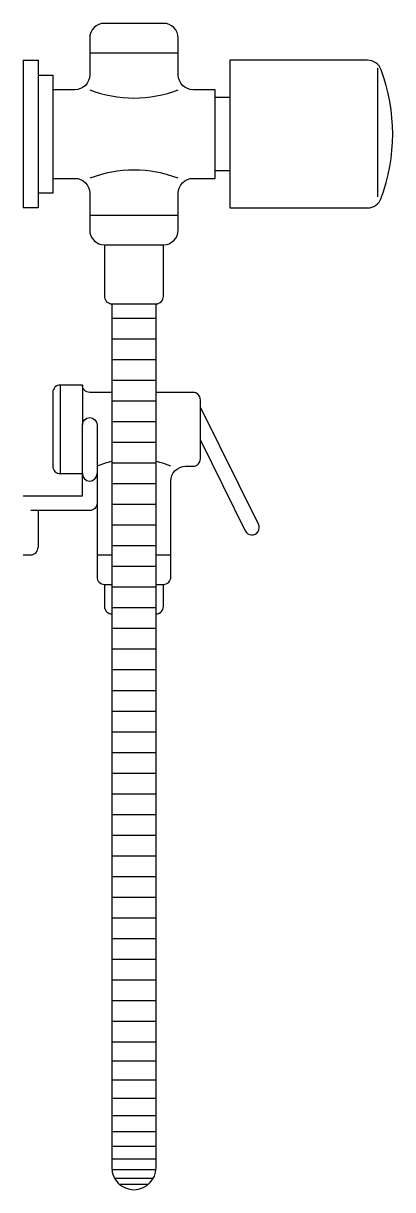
# Model space of a CAD drawing. Header units: millimetres. Extents: x -2996.527 to -2996.402, y 2925.649 to 2926.044.
import ezdxf

# ---------------------------------------------------------------- set-up
doc = ezdxf.new("R2010")
doc.units = ezdxf.units.MM
doc.header["$LTSCALE"] = 10
doc.layers.add('banheiro_acessórios', color=2, linetype='Continuous')

msp = doc.modelspace()

# ---------------------------------------------------------------- linework, layer by layer
at = {"layer": 'banheiro_acessórios', "color": 1}
for p, q in [((-2996.50494, 2926.03383), (-2996.47494, 2926.03383)), ((-2996.40744, 2926.02865), (-2996.40744, 2925.98502)), ((-2996.50494, 2925.97883), (-2996.47494, 2925.97883)), ((-2996.48244, 2925.94383), (-2996.49744, 2925.94383)), ((-2996.48244, 2925.93683), (-2996.49744, 2925.93683)), ((-2996.48244, 2925.92983), (-2996.49744, 2925.92983)), ((-2996.51494, 2925.92133), (-2996.51494, 2925.89133)), ((-2996.50744, 2925.92133), (-2996.50744, 2925.90781)), ((-2996.48244, 2925.92283), (-2996.49744, 2925.92283)), ((-2996.48244, 2925.91583), (-2996.49744, 2925.91583)), ((-2996.48244, 2925.90883), (-2996.49744, 2925.90883)), ((-2996.48244, 2925.90183), (-2996.49744, 2925.90183)), ((-2996.48244, 2925.89483), (-2996.49744, 2925.89483)), ((-2996.48244, 2925.88783), (-2996.49744, 2925.88783)), ((-2996.48244, 2925.88083), (-2996.49744, 2925.88083)), ((-2996.52244, 2925.87883), (-2996.52244, 2925.86633)), ((-2996.48244, 2925.87383), (-2996.49744, 2925.87383)), ((-2996.52744, 2925.86383), (-2996.52494, 2925.86383)), ((-2996.50244, 2925.86383), (-2996.49744, 2925.86383)), ((-2996.48244, 2925.86683), (-2996.49744, 2925.86683)), ((-2996.48244, 2925.86383), (-2996.47744, 2925.86383)), ((-2996.48244, 2925.85983), (-2996.49744, 2925.85983)), ((-2996.48244, 2925.85283), (-2996.49744, 2925.85283)), ((-2996.48244, 2925.84583), (-2996.49744, 2925.84583)), ((-2996.48244, 2925.83883), (-2996.49744, 2925.83883)), ((-2996.48244, 2925.83183), (-2996.49744, 2925.83183)), ((-2996.48244, 2925.82483), (-2996.49744, 2925.82483)), ((-2996.48244, 2925.81783), (-2996.49744, 2925.81783)), ((-2996.48244, 2925.81083), (-2996.49744, 2925.81083)), ((-2996.48244, 2925.80383), (-2996.49744, 2925.80383)), ((-2996.48244, 2925.79683), (-2996.49744, 2925.79683)), ((-2996.48244, 2925.78983), (-2996.49744, 2925.78983)), ((-2996.48244, 2925.78283), (-2996.49744, 2925.78283)), ((-2996.48244, 2925.77583), (-2996.49744, 2925.77583)), ((-2996.48244, 2925.76883), (-2996.49744, 2925.76883)), ((-2996.48244, 2925.76183), (-2996.49744, 2925.76183)), ((-2996.48244, 2925.75483), (-2996.49744, 2925.75483)), ((-2996.48244, 2925.74783), (-2996.49744, 2925.74783)), ((-2996.48244, 2925.74083), (-2996.49744, 2925.74083)), ((-2996.48244, 2925.73383), (-2996.49744, 2925.73383)), ((-2996.48244, 2925.72683), (-2996.49744, 2925.72683)), ((-2996.48244, 2925.71983), (-2996.49744, 2925.71983)), ((-2996.48244, 2925.71283), (-2996.49744, 2925.71283)), ((-2996.48244, 2925.70583), (-2996.49744, 2925.70583)), ((-2996.48244, 2925.69883), (-2996.49744, 2925.69883)), ((-2996.48244, 2925.69231), (-2996.49744, 2925.69231)), ((-2996.48244, 2925.68589), (-2996.49744, 2925.68589)), ((-2996.48244, 2925.6797), (-2996.49744, 2925.6797)), ((-2996.48244, 2925.67383), (-2996.49744, 2925.67383)), ((-2996.48244, 2925.6684), (-2996.49744, 2925.6684)), ((-2996.48244, 2925.66348), (-2996.49744, 2925.66348)), ((-2996.48244, 2925.65917), (-2996.49744, 2925.65917)), ((-2996.48249, 2925.65553), (-2996.4974, 2925.65553)), ((-2996.48342, 2925.65264), (-2996.49647, 2925.65264)), ((-2996.48519, 2925.65054), (-2996.4947, 2925.65054))]:
    msp.add_line(p, q, dxfattribs=at)
at = {"layer": 'banheiro_acessórios'}
for p, q in [((-2996.52744, 2926.03133), (-2996.52744, 2925.98133)), ((-2996.52744, 2926.03133), (-2996.52244, 2926.03133)), ((-2996.52244, 2926.03133), (-2996.52244, 2925.98133)), ((-2996.46244, 2926.01883), (-2996.45744, 2926.01883)), ((-2996.45744, 2925.99383), (-2996.46244, 2925.99383)), ((-2996.52244, 2925.98133), (-2996.52744, 2925.98133))]:
    msp.add_line(p, q, dxfattribs=at)
for points in [[(-2996.51744, 2925.99133), (-2996.50994, 2925.99133, -0.414214), (-2996.50494, 2925.98633), (-2996.50494, 2925.97383, 0.414214), (-2996.49994, 2925.96883), (-2996.47994, 2925.96883, 0.414214), (-2996.47494, 2925.97383), (-2996.47494, 2925.98633, -0.414214), (-2996.46994, 2925.99133), (-2996.46244, 2925.99133), (-2996.46244, 2926.02133), (-2996.46994, 2926.02133, -0.414214), (-2996.47494, 2926.02633), (-2996.47494, 2926.03883, 0.414214), (-2996.47994, 2926.04383), (-2996.49994, 2926.04383, 0.414214), (-2996.50494, 2926.03883), (-2996.50494, 2926.02633, -0.414214), (-2996.50994, 2926.02133), (-2996.51744, 2926.02133)], [(-2996.49994, 2925.96883), (-2996.49994, 2925.95133, 0.414214), (-2996.49744, 2925.94883), (-2996.48244, 2925.94883, 0.414214), (-2996.47994, 2925.95133), (-2996.47994, 2925.96883)], [(-2996.49744, 2925.94883), (-2996.49744, 2925.65633, 1), (-2996.48244, 2925.65633), (-2996.48244, 2925.94883)]]:
    msp.add_lwpolyline(points, format="xyb", dxfattribs=at)
msp.add_lwpolyline([(-2996.40613, 2925.9846, 0.178539), (-2996.40613, 2926.02806, 0.31412), (-2996.41082, 2926.03133), (-2996.45744, 2926.03133), (-2996.45744, 2925.98133), (-2996.41082, 2925.98133, 0.31412)], format="xyb", close=True, dxfattribs=at)
msp.add_lwpolyline([(-2996.52244, 2926.02633), (-2996.51744, 2926.02633), (-2996.51744, 2925.98633), (-2996.52244, 2925.98633)], dxfattribs=at)
at = {"layer": 'banheiro_acessórios', "color": 1}
for points in [[(-2996.49744, 2925.91883), (-2996.50494, 2925.91883, -0.414214), (-2996.50744, 2925.92133), (-2996.51494, 2925.92133, 0.414214), (-2996.51744, 2925.91883), (-2996.51744, 2925.89383, 0.414214), (-2996.51494, 2925.89133), (-2996.50744, 2925.89133)], [(-2996.48244, 2925.85383), (-2996.47994, 2925.85383, 0.414214), (-2996.47744, 2925.85633), (-2996.47744, 2925.88883, -0.414214), (-2996.47244, 2925.89383), (-2996.46994, 2925.89383, 0.414214), (-2996.46744, 2925.89633), (-2996.46744, 2925.91633, 0.414214), (-2996.46994, 2925.91883), (-2996.48244, 2925.91883)], [(-2996.46744, 2925.90261), (-2996.4522, 2925.87196, 1), (-2996.44772, 2925.87419), (-2996.46744, 2925.91383)], [(-2996.52744, 2925.88383), (-2996.50744, 2925.88383), (-2996.50744, 2925.90781, -1), (-2996.50244, 2925.90781), (-2996.50244, 2925.88133, -0.414214), (-2996.50494, 2925.87883), (-2996.52494, 2925.87883)], [(-2996.50244, 2925.88133), (-2996.50244, 2925.85633, 0.414214), (-2996.49994, 2925.85383), (-2996.49744, 2925.85383)], [(-2996.52494, 2925.86383, 0.414214), (-2996.52244, 2925.86633, 0.414214)], [(-2996.49994, 2925.85383), (-2996.49994, 2925.84633, 0.414214), (-2996.49744, 2925.84383, 0.414214)], [(-2996.48244, 2925.84383, 0.414214), (-2996.47994, 2925.84633), (-2996.47994, 2925.85383)]]:
    msp.add_lwpolyline(points, format="xyb", dxfattribs=at)
for centre, radius, start, end in [((-2996.48994, 2926.06026), 0.04172, 248.9271, 291.0729), ((-2996.48994, 2925.95241), 0.04172, 68.9271, 111.0729), ((-2996.48994, 2925.86383), 0.0325, 103.3424, 112.6199), ((-2996.48994, 2925.86383), 0.0325, 67.3801, 76.6576), ((-2996.50494, 2925.89133), 0.0025, 180, 0)]:
    msp.add_arc(centre, radius, start, end, dxfattribs=at)

doc.saveas('drawing.dxf')
